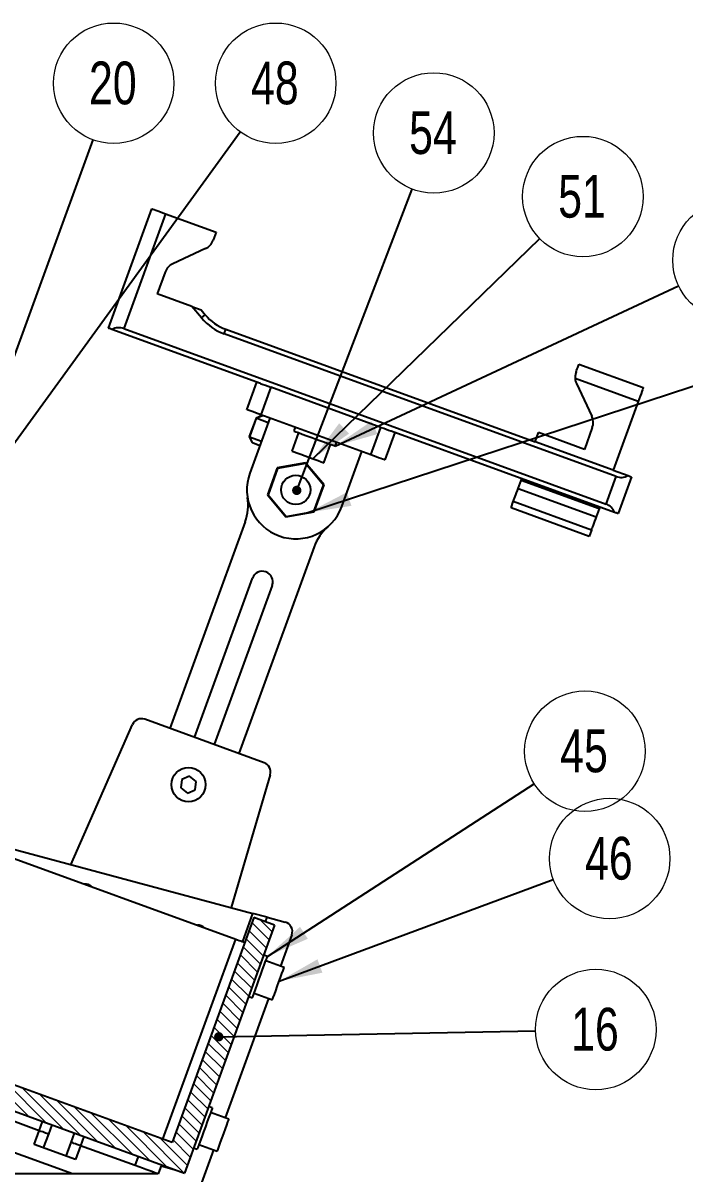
# Model space of a CAD drawing. Header units: millimetres. Extents: x 2 to 418, y 2 to 295.
# Drawn here: x 230.9 to 285.1, y 49.4 to 143.7 of the extents above; entities that cross this region are included whole.
import ezdxf

# ---------------------------------------------------------------- set-up
doc = ezdxf.new("R2010")
doc.units = ezdxf.units.MM
doc.styles.add('SLDTEXTSTYLE0', font='TXT', dxfattribs={"width": 0.75})
doc.dimstyles.new('SLDDIMSTYLE0', dxfattribs={"dimtxt": 0.18, "dimasz": 0.762, "dimexe": 0, "dimexo": 0.0625, "dimgap": 0, "dimtad": 0, "dimtih": 1, "dimtoh": 1, "dimdec": 0, "dimrnd": 1e-09, "dimzin": 0, "dimdsep": 46, "dimtxsty": 'Standard', "dimblk1": 'DOT', "dimblk2": 'DOT', "dimsah": 1, "dimcen": 0.09, "dimadec": 0, "dimazin": 0, "dimtfac": 0.762, "dimtdec": 0, "dimtofl": 0, "dimtmove": 0, "dimatfit": 3, "dimldrblk": 'DOT', "dimfxl": 1, "dimfrac": 2, "dimtolj": 1, "dimtzin": 0, "dimarcsym": 0})
doc.dimstyles.new('SLDDIMSTYLE1', dxfattribs={"dimtxt": 0.18, "dimasz": 3.556, "dimexe": 0, "dimexo": 0.0625, "dimgap": 0, "dimtad": 0, "dimtih": 1, "dimtoh": 1, "dimdec": 0, "dimrnd": 1e-09, "dimzin": 0, "dimdsep": 46, "dimtxsty": 'Standard', "dimsah": 1, "dimcen": 0.09, "dimadec": 0, "dimazin": 0, "dimtfac": 3.556, "dimtdec": 0, "dimtofl": 0, "dimtmove": 0, "dimatfit": 3, "dimfxl": 1, "dimfrac": 2, "dimtolj": 1, "dimtzin": 0, "dimarcsym": 0})

# ---------------------------------------------------------------- blocks, each defined once
blk = doc.blocks.new('_Dot')
at = {"color": 0, "linetype": 'ByBlock', "lineweight": -2}
blk.add_line((-0.5, 0), (-1, 0), dxfattribs=at)
at = {"color": 0, "linetype": 'ByBlock', "const_width": 0.5}
blk.add_lwpolyline([(-0.25, 0, 1), (0.25, 0, 1)], format="xyb", close=True, dxfattribs=at)
blk = doc.blocks.new('SW_NOTE_31')
at = {"color": 0, "linetype": 'Continuous', "lineweight": 0}
blk.add_circle((4.93, 0.095), 4.931, dxfattribs=at)
at = {"color": 0, "linetype": 'Continuous', "lineweight": 0, "insert": (4.859, 1.872), "char_height": 3.5, "attachment_point": 2, "style": 'SLDTEXTSTYLE0'}
blk.add_mtext('16', dxfattribs=at)
blk = doc.blocks.new('SW_NOTE_32')
at = {"color": 0, "linetype": 'Continuous', "lineweight": 0}
blk.add_circle((4.623, 1.715), 4.931, dxfattribs=at)
at = {"color": 0, "linetype": 'Continuous', "lineweight": 0, "insert": (4.553, 3.491), "char_height": 3.5, "attachment_point": 2, "style": 'SLDTEXTSTYLE0'}
blk.add_mtext('46', dxfattribs=at)
blk = doc.blocks.new('SW_NOTE_33')
at = {"color": 0, "linetype": 'Continuous', "lineweight": 0}
blk.add_circle((4.141, 2.677), 4.931, dxfattribs=at)
at = {"color": 0, "linetype": 'Continuous', "lineweight": 0, "insert": (4.071, 4.453), "char_height": 3.5, "attachment_point": 2, "style": 'SLDTEXTSTYLE0'}
blk.add_mtext('45', dxfattribs=at)
blk = doc.blocks.new('SW_NOTE_34')
at = {"color": 0, "linetype": 'Continuous', "lineweight": 0}
blk.add_circle((1.692, 4.632), 4.931, dxfattribs=at)
at = {"color": 0, "linetype": 'Continuous', "lineweight": 0, "insert": (1.621, 6.408), "char_height": 3.5, "attachment_point": 2, "style": 'SLDTEXTSTYLE0'}
blk.add_mtext('20', dxfattribs=at)
blk = doc.blocks.new('SW_NOTE_39')
at = {"color": 0, "linetype": 'Continuous', "lineweight": 0}
blk.add_circle((2.899, 3.989), 4.931, dxfattribs=at)
at = {"color": 0, "linetype": 'Continuous', "lineweight": 0, "insert": (2.828, 5.765), "char_height": 3.5, "attachment_point": 2, "style": 'SLDTEXTSTYLE0'}
blk.add_mtext('48', dxfattribs=at)
blk = doc.blocks.new('SW_NOTE_43')
at = {"color": 0, "linetype": 'Continuous', "lineweight": 0}
blk.add_circle((3.537, 3.435), 4.931, dxfattribs=at)
at = {"color": 0, "linetype": 'Continuous', "lineweight": 0, "insert": (3.466, 5.212), "char_height": 3.5, "attachment_point": 2, "style": 'SLDTEXTSTYLE0'}
blk.add_mtext('51', dxfattribs=at)
blk = doc.blocks.new('SW_NOTE_44')
at = {"color": 0, "linetype": 'Continuous', "lineweight": 0}
blk.add_circle((4.467, 2.087), 4.931, dxfattribs=at)
at = {"color": 0, "linetype": 'Continuous', "lineweight": 0, "insert": (4.397, 3.864), "char_height": 3.5, "attachment_point": 2, "style": 'SLDTEXTSTYLE0'}
blk.add_mtext('45', dxfattribs=at)
blk = doc.blocks.new('SW_NOTE_46')
at = {"color": 0, "linetype": 'Continuous', "lineweight": 0}
blk.add_circle((1.765, 4.604), 4.931, dxfattribs=at)
at = {"color": 0, "linetype": 'Continuous', "lineweight": 0, "insert": (1.694, 6.381), "char_height": 3.5, "attachment_point": 2, "style": 'SLDTEXTSTYLE0'}
blk.add_mtext('54', dxfattribs=at)

msp = doc.modelspace()

# ---------------------------------------------------------------- hatches: boundary and pattern name
at = {"linetype": 'Continuous', "lineweight": 18}
h = msp.add_hatch(dxfattribs=at)
h.set_pattern_fill('ANSI31', scale=0.2, angle=90, style=0)
h.paths.add_polyline_path([(244.15, 49.512), (251.538, 69.809), (249.846, 70.425), (243.143, 52.007), (220.703, 60.174), (220.566, 59.798), (221.523, 57.748)], flags=0)

# ---------------------------------------------------------------- linework, layer by layer
at = {"color": 7, "linetype": 'Continuous', "lineweight": 25}
for p, q in [((237.933, 118.683), (241.49, 128.455)), ((242.618, 128.045), (239.198, 118.648)), ((242.618, 128.045), (246.752, 126.54)), ((246.752, 126.54), (246.512, 125.88)), ((245.892, 125.202), (243.204, 123.949)), ((242.583, 123.272), (241.932, 121.484)), ((244.765, 120.453), (241.932, 121.484)), ((245.55, 119.517), (244.765, 120.453)), ((244.765, 120.453), (245.517, 120.179)), ((245.517, 120.179), (245.856, 119.775)), ((245.55, 119.517), (245.856, 119.775)), ((250.382, 114.152), (238.22, 118.578)), ((239.198, 118.648), (278.665, 104.283)), ((247.416, 118.211), (247.552, 118.587)), ((279.486, 106.539), (247.416, 118.211)), ((247.552, 118.587), (272.857, 109.377)), ((276.447, 115.732), (281.709, 113.817)), ((249.274, 112.001), (250.094, 114.256)), ((281.299, 112.689), (276.138, 114.568)), ((276.246, 114.154), (277.5, 111.466)), ((251.222, 113.846), (250.401, 111.591)), ((260.243, 110.562), (251.222, 113.846)), ((281.299, 112.689), (279.247, 107.051)), ((250.013, 111.306), (249.465, 109.803)), ((250.028, 111.301), (249.481, 109.797)), ((251.153, 111.317), (249.511, 106.806)), ((250.525, 111.545), (250.013, 111.306)), ((250.028, 111.301), (250.013, 111.306)), ((250.028, 111.301), (250.539, 111.541)), ((251.016, 110.941), (250.028, 111.301)), ((259.422, 108.307), (250.401, 111.591)), ((253.22, 110.565), (253.111, 110.264)), ((259.422, 108.307), (260.243, 110.562)), ((279.368, 103.601), (261.084, 110.257)), ((277.54, 110.549), (276.889, 108.761)), ((249.465, 109.803), (249.705, 109.29)), ((249.465, 109.803), (249.481, 109.797)), ((249.481, 109.797), (250.469, 109.438)), ((249.718, 109.285), (249.481, 109.797)), ((253.487, 110.127), (252.94, 108.624)), ((256.494, 109.033), (256.603, 109.333)), ((261.371, 110.152), (260.55, 107.897)), ((272.857, 109.377), (273.13, 110.129)), ((279.247, 107.051), (272.857, 109.377)), ((276.889, 108.761), (273.13, 110.129)), ((249.718, 109.285), (249.705, 109.29)), ((250.332, 109.062), (249.718, 109.285)), ((255.571, 107.666), (256.118, 109.169)), ((257.029, 104.07), (258.671, 108.581)), ((254.076, 107.652), (251.756, 107.243)), ((254.06, 107.609), (251.786, 107.207)), ((255.544, 105.839), (254.06, 107.609)), ((255.59, 105.847), (254.076, 107.652)), ((251.756, 107.243), (250.95, 105.029)), ((251.786, 107.207), (250.996, 105.037)), ((278.665, 104.283), (279.486, 106.539)), ((279.247, 107.051), (280.463, 106.608)), ((280.75, 106.504), (279.656, 103.497)), ((254.755, 103.669), (255.544, 105.839)), ((254.784, 103.634), (255.59, 105.847)), ((271.47, 105.567), (271.707, 106.22)), ((271.47, 105.567), (277.86, 103.241)), ((271.707, 106.22), (271.762, 106.37)), ((278.097, 103.894), (271.707, 106.22)), ((250.95, 105.029), (252.464, 103.225)), ((250.996, 105.037), (252.48, 103.268)), ((252.48, 103.268), (254.755, 103.669)), ((270.887, 103.964), (271.075, 104.482)), ((277.276, 101.639), (270.887, 103.964)), ((277.465, 102.157), (271.075, 104.482)), ((278.097, 103.894), (277.86, 103.241)), ((278.152, 104.044), (278.097, 103.894)), ((249.126, 102.825), (242.97, 85.911)), ((252.464, 103.225), (254.784, 103.634)), ((277.465, 102.157), (277.276, 101.639)), ((254.765, 100.773), (248.608, 83.858)), ((244.981, 85.179), (249.726, 98.215)), ((251.342, 97.627), (246.597, 84.59)), ((234.865, 74.761), (239.898, 86.232)), ((250.674, 83.107), (240.904, 86.662)), ((244.579, 82.001), (243.939, 81.735)), ((245.129, 81.579), (244.579, 82.001)), ((251.168, 82.13), (247.984, 71.246)), ((243.939, 81.735), (243.849, 81.048)), ((243.849, 81.048), (244.399, 80.627)), ((245.039, 80.892), (245.129, 81.579)), ((244.399, 80.627), (245.039, 80.892)), ((222.551, 78.061), (249.764, 70.769)), ((228.994, 75.716), (248.356, 68.669)), ((248.924, 68.462), (249.764, 70.769)), ((250.923, 70.459), (249.764, 70.769)), ((249.846, 70.425), (243.143, 52.007)), ((251.538, 69.809), (244.15, 49.512)), ((251.538, 69.809), (249.846, 70.425)), ((250.786, 70.083), (250.923, 70.459)), ((250.923, 70.459), (252.398, 70.063)), ((252.943, 69.017), (252.007, 66.446)), ((242.391, 52.28), (248.356, 68.669)), ((250.949, 67.256), (250.649, 67.366)), ((252.316, 66.333), (250.813, 66.881)), ((249.855, 64.249), (251.358, 63.702)), ((251.049, 63.815), (247.492, 54.042)), ((249.417, 63.983), (249.718, 63.874)), ((243.143, 52.007), (220.703, 60.174)), ((221.523, 57.748), (244.15, 49.512)), ((232.264, 52.987), (220.952, 57.104)), ((234.984, 49.442), (220.132, 54.848)), ((246.435, 54.853), (246.134, 54.962)), ((247.801, 53.929), (246.298, 54.477)), ((231.853, 51.859), (232.264, 52.987)), ((233.289, 53.465), (233.015, 52.713)), ((234.895, 52.029), (235.168, 52.781)), ((235.236, 50.628), (231.853, 51.859)), ((233.015, 52.713), (232.605, 51.586)), ((234.484, 50.901), (234.895, 52.029)), ((245.34, 51.846), (246.844, 51.298)), ((235.647, 51.756), (235.236, 50.628)), ((240.122, 50.127), (235.647, 51.756)), ((244.903, 51.579), (245.203, 51.47)), ((246.534, 51.411), (244.98, 47.14)), ((242.275, 50.194), (242.002, 49.442)), ((242.239, 50.096), (243.399, 49.785)), ((234.984, 49.442), (218.164, 49.442)), ((241.93, 49.442), (234.984, 49.442)), ((242.002, 49.442), (241.93, 49.442)), ((243.399, 49.785), (243.399, 49.785))]:
    msp.add_line(p, q, dxfattribs=at)
at = {"color": 8, "linetype": 'Continuous', "lineweight": 25}
for p, q in [((232.264, 52.987), (232.537, 53.739)), ((235.92, 52.507), (235.647, 51.756)), ((240.122, 50.127), (240.396, 50.878))]:
    msp.add_line(p, q, dxfattribs=at)
at = {"color": 7, "linetype": 'Continuous', "lineweight": 25, "flags": 128}
for points in [[(241.49, 128.455), (241.512, 128.448), (241.576, 128.424), (241.68, 128.386), (241.82, 128.335), (241.991, 128.273), (242.186, 128.202), (242.398, 128.125), (242.618, 128.045)], [(238.22, 118.578), (238.155, 118.602), (238.098, 118.623), (238.048, 118.641), (238.007, 118.656), (237.975, 118.667), (237.952, 118.676), (237.938, 118.681), (237.933, 118.683)], [(276.206, 115.072), (276.258, 115.213), (276.305, 115.342), (276.346, 115.456), (276.381, 115.553), (276.41, 115.63), (276.43, 115.687), (276.443, 115.721), (276.447, 115.732)], [(250.382, 114.152), (250.425, 114.136), (250.596, 114.074), (250.791, 114.003), (251.002, 113.926), (251.222, 113.846)], [(281.709, 113.817), (281.701, 113.795), (281.678, 113.731), (281.64, 113.627), (281.589, 113.487), (281.527, 113.316), (281.456, 113.121), (281.379, 112.909), (281.299, 112.689)], [(250.401, 111.591), (250.181, 111.671), (249.97, 111.748), (249.775, 111.819), (249.604, 111.881), (249.464, 111.932), (249.359, 111.97), (249.295, 111.993), (249.274, 112.001)], [(253.111, 110.264), (253.138, 110.254), (253.264, 110.208), (253.488, 110.127), (253.794, 110.015), (254.163, 109.881), (254.573, 109.732), (254.997, 109.577), (255.408, 109.428), (255.782, 109.292), (256.094, 109.178), (256.325, 109.094), (256.46, 109.045), (256.494, 109.033)], [(260.243, 110.562), (260.463, 110.482), (260.675, 110.405), (260.87, 110.334), (261.041, 110.272), (261.084, 110.257)], [(252.94, 108.624), (252.983, 108.608), (253.129, 108.555), (253.366, 108.468), (253.675, 108.356), (254.031, 108.226), (254.405, 108.09), (254.767, 107.958), (255.088, 107.842), (255.341, 107.749), (255.506, 107.689), (255.57, 107.666), (255.571, 107.666)], [(260.55, 107.897), (260.528, 107.905), (260.464, 107.928), (260.36, 107.966), (260.22, 108.017), (260.049, 108.079), (259.854, 108.15), (259.642, 108.227), (259.422, 108.307)], [(280.463, 106.608), (280.528, 106.585), (280.585, 106.564), (280.635, 106.546), (280.676, 106.531), (280.708, 106.519), (280.731, 106.511), (280.745, 106.506), (280.75, 106.504)], [(271.075, 104.482), (271.098, 104.546), (271.131, 104.637), (271.173, 104.752), (271.223, 104.888), (271.279, 105.041), (271.339, 105.209), (271.404, 105.385), (271.47, 105.567)], [(277.86, 103.241), (277.794, 103.06), (277.729, 102.883), (277.668, 102.715), (277.613, 102.562), (277.563, 102.426), (277.521, 102.311), (277.488, 102.221), (277.465, 102.157)], [(279.656, 103.497), (279.651, 103.499), (279.637, 103.504), (279.614, 103.512), (279.581, 103.524), (279.54, 103.539), (279.491, 103.557), (279.433, 103.578), (279.368, 103.601)], [(248.356, 68.669), (248.503, 68.615), (248.644, 68.564), (248.774, 68.517), (248.888, 68.475), (248.981, 68.441), (249.051, 68.416), (249.093, 68.4), (249.108, 68.395)], [(249.718, 63.874), (249.728, 63.9), (249.774, 64.027), (249.855, 64.251), (249.967, 64.557), (250.101, 64.926), (250.25, 65.335), (250.405, 65.759), (250.554, 66.171), (250.69, 66.545), (250.804, 66.857), (250.888, 67.088), (250.937, 67.223), (250.949, 67.256)], [(251.358, 63.702), (251.374, 63.746), (251.427, 63.891), (251.514, 64.128), (251.626, 64.438), (251.756, 64.794), (251.892, 65.168), (252.024, 65.53), (252.14, 65.851), (252.233, 66.104), (252.293, 66.269), (252.316, 66.333), (252.316, 66.333)], [(246.435, 54.853), (246.419, 54.81), (246.367, 54.665), (246.279, 54.426), (246.163, 54.106), (246.025, 53.728), (245.875, 53.314), (245.72, 52.89), (245.572, 52.483), (245.44, 52.119), (245.331, 51.821), (245.253, 51.606), (245.211, 51.489), (245.203, 51.47)], [(246.844, 51.298), (246.86, 51.342), (246.913, 51.487), (246.999, 51.724), (247.111, 52.034), (247.241, 52.39), (247.377, 52.764), (247.509, 53.126), (247.626, 53.447), (247.718, 53.7), (247.778, 53.865), (247.801, 53.929), (247.801, 53.929)], [(233.015, 52.713), (233.001, 52.718), (232.958, 52.734), (232.889, 52.759), (232.795, 52.793), (232.681, 52.835), (232.551, 52.882), (232.41, 52.933), (232.264, 52.987)], [(235.647, 51.756), (235.5, 51.809), (235.359, 51.86), (235.229, 51.908), (235.115, 51.949), (235.022, 51.983), (234.952, 52.008), (234.909, 52.024), (234.895, 52.029)], [(241.927, 49.47), (241.82, 49.509), (241.669, 49.564), (241.477, 49.633), (241.251, 49.716), (240.995, 49.809), (240.717, 49.91), (240.424, 50.017), (240.122, 50.127)]]:
    msp.add_lwpolyline(points, dxfattribs=at)
at = {"color": 7, "linetype": 'Continuous', "lineweight": 25}
for centre, radius in [((253.27, 105.438), 1.2), ((244.489, 81.314), 1.4)]:
    msp.add_circle(centre, radius, dxfattribs=at)
for centre, radius, start, end in [((245.384, 126.29), 1.2, 295, 340), ((243.711, 122.862), 1.2, 115, 160), ((248.92, 122.346), 4, 220, 250), ((238.787, 117.52), 1.2, 70, 118.18969), ((248.92, 122.346), 4.4, 220, 250), ((277.334, 114.661), 1.2, 184.4698, 205), ((276.412, 110.959), 1.2, 340, 25), ((253.27, 105.438), 4, 160, 250), ((279.896, 107.666), 1.2, 250, 298.18969), ((245.368, 104.193), 4, 340, 8.95502), ((253.27, 105.438), 4, 250, 340), ((278.254, 103.156), 1.2, 21.81031, 70), ((258.523, 99.405), 4, 131.04498, 160), ((250.534, 97.921), 0.86, 340, 160), ((240.631, 85.911), 0.8, 70, 156.30861), ((250.4, 82.355), 0.8, 343.69139, 70), ((236.003, 72.378), 0.8, 47.53752, 92.46248), ((245.247, 69.014), 0.8, 47.53752, 92.46248), ((252.191, 69.291), 0.8, 340, 75)]:
    msp.add_arc(centre, radius, start, end, dxfattribs=at)
msp.add_ellipse((240.012, 49.824), major_axis=(1.879, -0.684), ratio=0.57735, start_param=0.26017, end_param=0.282191, dxfattribs=at)
msp.add_open_spline([(276.206, 115.072), (276.179, 114.981), (276.131, 114.822), (276.136, 114.645), (276.138, 114.568)], degree=3, knots=[0, 0, 0, 0, 0.5661405, 1, 1, 1, 1], dxfattribs=at)

# ---------------------------------------------------------------- block references
at = {"color": 7, "linetype": 'Continuous', "lineweight": 0}
for name, p in [('SW_NOTE_34', (236.673, 134.099)), ('SW_NOTE_39', (248.729, 134.742)), ('SW_NOTE_46', (262.8, 130.058)), ('SW_NOTE_43', (273.233, 126.019)), ('SW_NOTE_44', (284.589, 122.16)), ('SW_NOTE_33', (272.791, 81.375)), ('SW_NOTE_32', (274.344, 73.549)), ('SW_NOTE_31', (272.898, 61.174))]:
    msp.add_blockref(name, p, dxfattribs=at)

# ---------------------------------------------------------------- leaders
for points, dimstyle in [([(220.857, 96.39), (248.729, 134.742)], 'SLDDIMSTYLE1'), ([(215.869, 77.138), (236.673, 134.099)], 'SLDDIMSTYLE0'), ([(253.35, 105.403), (262.8, 130.058)], 'SLDDIMSTYLE0'), ([(254.674, 107.992), (273.233, 126.019)], 'SLDDIMSTYLE1'), ([(256.494, 109.033), (284.589, 122.16)], 'SLDDIMSTYLE1'), ([(254.265, 103.583), (296.658, 117.501)], 'SLDDIMSTYLE1'), ([(250.949, 67.256), (272.791, 81.375)], 'SLDDIMSTYLE1'), ([(251.914, 65.23), (274.344, 73.549)], 'SLDDIMSTYLE1'), ([(246.966, 60.673), (272.898, 61.174)], 'SLDDIMSTYLE0'), ([(219.256, 55.101), (241.741, 33.294)], 'SLDDIMSTYLE0')]:
    msp.add_leader(points, dimstyle=dimstyle, dxfattribs=at)

doc.saveas('drawing.dxf')
